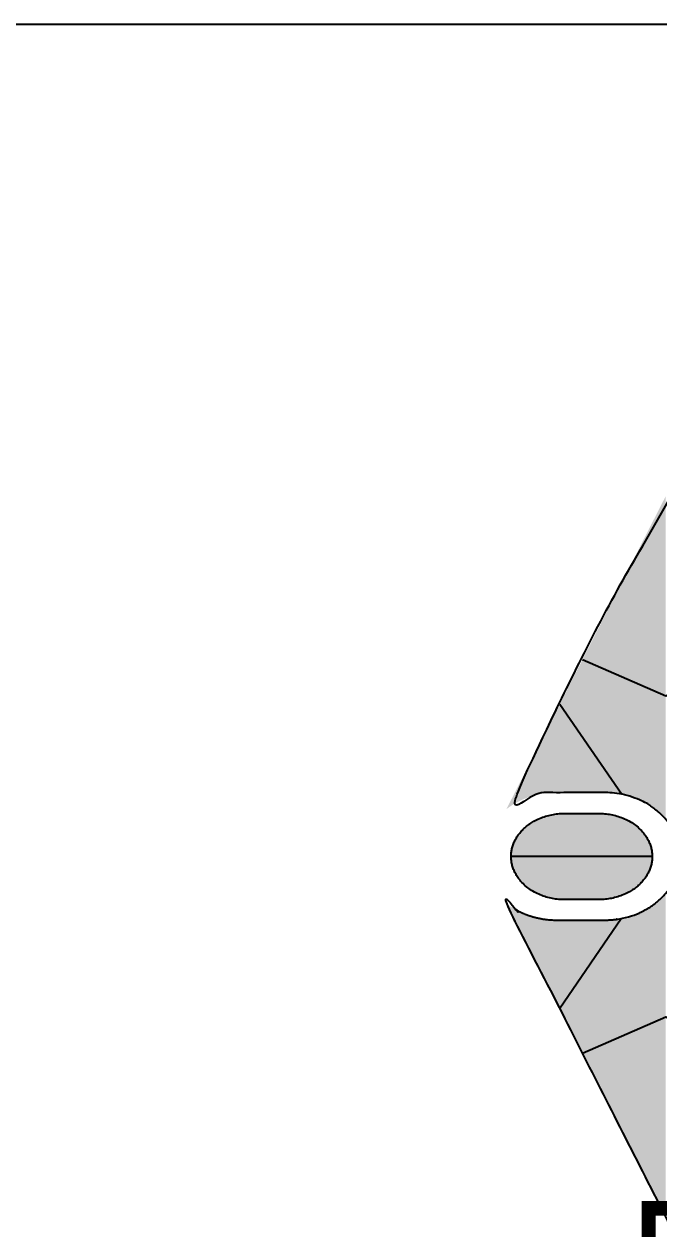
# Paper-space layout '1 of 6' of a CAD drawing. Extents: x -1122 to -42, y -199 to 1768.
# Drawn here: x -454 to -357.4, y 1533.4 to 1716.8 of the extents above; entities that cross this region are included whole.
import ezdxf

# ---------------------------------------------------------------- set-up
doc = ezdxf.new("R2010")
doc.units = 0
doc.header["$LTSCALE"] = 5
doc.layers.get('Defpoints').update_dxf_attribs({"color": 9})
for name, color, linetype in [('CG-BORDER', 2, 'Continuous'), ('CG-LOGO', 7, 'Continuous'), ('CG-LOGO-T', 7, 'Continuous'), ('CG-NOTES', 7, 'Continuous'), ('S-2', 2, 'Continuous')]:
    doc.layers.add(name, color=color, linetype=linetype)
doc.styles.add('80', font='ARIALN.TTF', dxfattribs={"height": 10})

# ---------------------------------------------------------------- blocks, each defined once
blk = doc.blocks.new('wsborder')
at = {"layer": 'S-2'}
blk.add_lwpolyline([(1027.25, 51.5), (52.25, 51.5), (52.25, 1726.5), (1027.25, 1726.5)], close=True, dxfattribs=at)
at = {"style": '80', "flags": 1}
blk.add_attdef('PAGENUMBER', (52.25, 51.5), '', height=10, rotation=90, dxfattribs=at)
blk = doc.blocks.new('Obsidian_Logo')
at = {"true_color": 0x8f67a8}
h = blk.add_hatch(color=205, dxfattribs=at)
h.dxf.hatch_style = 1
edge = h.paths.add_edge_path()
edge.add_spline(control_points=[(-65.57, 50.12), (-71.32, 38.83), (-77.07, 27.53)], knot_values=[1.467217, 1.467217, 1.467217, 1.745145, 1.745145, 1.745145], weights=[1, 1, 1], degree=2, periodic=0)
edge.add_line((-77.07, 27.53), (-65.57, 22.49))
edge.add_line((-65.57, 22.49), (-65.57, 50.12))
at = {"true_color": 0x7f5798}
h = blk.add_hatch(color=205, dxfattribs=at)
h.dxf.hatch_style = 1
edge = h.paths.add_edge_path()
edge.add_line((-65.57, 22.49), (-77.07, 27.53))
edge.add_spline(control_points=[(-77.07, 27.53), (-78.65, 24.44), (-80.22, 21.34)], knot_values=[1.745145, 1.745145, 1.745145, 1.821297, 1.821297, 1.821297], weights=[1, 1, 1], degree=2, periodic=0)
edge.add_line((-80.22, 21.34), (-71.63, 8.88))
edge.add_spline(control_points=[(-71.63, 8.88), (-67.84, 8.12), (-65.57, 5.42)], knot_values=[3.985408, 3.985408, 3.985408, 4.681481, 4.681481, 4.681481], weights=[0.922552, 0.833463, 0.859403], degree=2, periodic=0)
edge.add_line((-65.57, 5.42), (-65.57, 22.49))
at = {"true_color": 0x724e88}
h = blk.add_hatch(color=195, dxfattribs=at)
h.dxf.hatch_style = 1
edge = h.paths.add_edge_path()
edge.add_spline(control_points=[(-80.22, 21.34), (-83.92, 14.08), (-87.61, 6.82)], knot_values=[1.821297, 1.821297, 1.821297, 2, 2, 2], weights=[1, 1, 1], degree=2, periodic=0)
edge.add_spline(control_points=[(-87.61, 6.82), (-84.64, 9.12), (-80.63, 9.12)], knot_values=[2, 2, 2, 2.739113, 2.739113, 2.739113], weights=[1, 0.932488, 1], degree=2, periodic=0)
edge.add_spline(control_points=[(-80.63, 9.12), (-77.32, 9.12), (-74.01, 9.12)], knot_values=[2.739113, 2.739113, 2.739113, 3.739113, 3.739113, 3.739113], weights=[1, 1, 1], degree=2, periodic=0)
edge.add_spline(control_points=[(-74.01, 9.12), (-72.81, 9.12), (-71.63, 8.88)], knot_values=[3.739113, 3.739113, 3.739113, 3.985408, 3.985408, 3.985408], weights=[1, 0.954075, 0.922552], degree=2, periodic=0)
edge.add_line((-71.63, 8.88), (-80.22, 21.34))
h = blk.add_hatch(color=195, dxfattribs=at)
h.dxf.hatch_style = 1
edge = h.paths.add_edge_path()
edge.add_spline(control_points=[(-67.43, 0.29), (-67.47, 6.23), (-74.85, 6.23)], knot_values=[6.717405, 6.717405, 6.717405, 8.283185, 8.283185, 8.283185], weights=[0.998135, 0.708042, 1], degree=2, periodic=0)
edge.add_spline(control_points=[(-74.85, 6.23), (-77.2, 6.23), (-79.54, 6.23)], knot_values=[0, 0, 0, 1, 1, 1], weights=[1, 1, 1], degree=2, periodic=0)
edge.add_spline(control_points=[(-79.54, 6.23), (-86.93, 6.23), (-86.96, 0.29)], knot_values=[1, 1, 1, 2.56578, 2.56578, 2.56578], weights=[1, 0.708042, 0.998135], degree=2, periodic=0)
edge.add_line((-86.96, 0.29), (-67.43, 0.29))
at = {"true_color": 0x644578}
h = blk.add_hatch(color=197, dxfattribs=at)
h.dxf.hatch_style = 1
edge = h.paths.add_edge_path()
edge.add_spline(control_points=[(-74.85, -5.7), (-67.43, -5.7), (-67.43, 0.27), (-67.43, 0.28), (-67.43, 0.29)], knot_values=[5.141593, 5.141593, 5.141593, 6.712389, 6.712389, 6.717405, 6.717405, 6.717405], weights=[1, 0.707107, 1, 0.999065, 0.998135], degree=2, periodic=0)
edge.add_line((-67.43, 0.29), (-86.96, 0.29))
edge.add_spline(control_points=[(-86.96, 0.29), (-86.96, 0.28), (-86.96, 0.27), (-86.96, -5.7), (-79.54, -5.7)], knot_values=[2.56578, 2.56578, 2.56578, 2.570796, 2.570796, 4.141593, 4.141593, 4.141593], weights=[0.998135, 0.999065, 1, 0.707107, 1], degree=2, periodic=0)
edge.add_spline(control_points=[(-79.54, -5.7), (-77.2, -5.7), (-74.85, -5.7)], knot_values=[4.141593, 4.141593, 4.141593, 5.141593, 5.141593, 5.141593], weights=[1, 1, 1], degree=2, periodic=0)
at = {"true_color": 0x704082}
h = blk.add_hatch(color=207, dxfattribs=at)
h.dxf.hatch_style = 1
edge = h.paths.add_edge_path()
edge.add_spline(control_points=[(-65.57, -4.84), (-67.86, -7.57), (-71.71, -8.31)], knot_values=[5.938338, 5.938338, 5.938338, 6.641817, 6.641817, 6.641817], weights=[0.859403, 0.833187, 0.924461], degree=2, periodic=0)
edge.add_line((-71.71, -8.31), (-80.23, -20.74))
edge.add_spline(control_points=[(-80.23, -20.74), (-78.65, -23.84), (-77.07, -26.95)], knot_values=[8.798462, 8.798462, 8.798462, 8.874894, 8.874894, 8.874894], weights=[1, 1, 1], degree=2, periodic=0)
edge.add_line((-77.07, -26.95), (-65.57, -21.91))
edge.add_line((-65.57, -21.91), (-65.57, -4.84))
at = {"true_color": 0x644578}
h = blk.add_hatch(color=197, dxfattribs=at)
h.dxf.hatch_style = 1
edge = h.paths.add_edge_path()
edge.add_spline(control_points=[(-71.71, -8.31), (-72.84, -8.53), (-74.01, -8.53)], knot_values=[6.641817, 6.641817, 6.641817, 6.880706, 6.880706, 6.880706], weights=[0.924461, 0.955456, 1], degree=2, periodic=0)
edge.add_spline(control_points=[(-74.01, -8.53), (-77.32, -8.53), (-80.63, -8.53)], knot_values=[6.880706, 6.880706, 6.880706, 7.880706, 7.880706, 7.880706], weights=[1, 1, 1], degree=2, periodic=0)
edge.add_spline(control_points=[(-80.63, -8.53), (-84.64, -8.53), (-87.61, -6.23)], knot_values=[7.880706, 7.880706, 7.880706, 8.619819, 8.619819, 8.619819], weights=[1, 0.932488, 1], degree=2, periodic=0)
edge.add_spline(control_points=[(-87.61, -6.23), (-87.03, -7.38), (-86.44, -8.53)], knot_values=[8.619819, 8.619819, 8.619819, 8.648177, 8.648177, 8.648177], weights=[1, 1, 1], degree=2, periodic=0)
edge.add_spline(control_points=[(-86.44, -8.53), (-83.34, -14.64), (-80.23, -20.74)], knot_values=[8.648177, 8.648177, 8.648177, 8.798462, 8.798462, 8.798462], weights=[1, 1, 1], degree=2, periodic=0)
edge.add_line((-80.23, -20.74), (-71.71, -8.31))
at = {"true_color": 0x5200a3}
h = blk.add_hatch(color=194, dxfattribs=at)
h.dxf.hatch_style = 1
edge = h.paths.add_edge_path()
edge.add_line((-65.57, -21.91), (-77.07, -26.95))
edge.add_spline(control_points=[(-77.07, -26.95), (-71.32, -38.24), (-65.57, -49.54)], knot_values=[8.874894, 8.874894, 8.874894, 9.153062, 9.153062, 9.153062], weights=[1, 1, 1], degree=2, periodic=0)
edge.add_line((-65.57, -49.54), (-65.57, -21.91))
at = {"layer": 'Defpoints', "color": 2}
for p, q in [((-80.22, 21.34), (-71.63, 8.88)), ((-67.43, 0.29), (-86.96, 0.29)), ((-80.23, -20.74), (-71.71, -8.31)), ((-86.65, -8.53), (-86.44, -8.53))]:
    blk.add_line(p, q, dxfattribs=at)
at = {"layer": 'Defpoints', "color": 2, "flags": 128}
for points in [[(-77.07, 27.53), (-65.57, 22.49), (-20.67, 43.79), (24.22, 22.02), (49.18, 34.27)], [(-77.07, -26.95), (-65.57, -21.91), (-20.67, -43.2), (21.54, -22.73)]]:
    blk.add_lwpolyline(points, dxfattribs=at)
at = {"layer": 'Defpoints', "color": 2}
for points, weights, knots in [([(95.85, 7.94), (24.8, 48.02), (-46.24, 88.1), (-66.93, 47.46), (-87.61, 6.82), (-84.64, 9.12), (-80.63, 9.12), (-77.32, 9.12), (-74.01, 9.12), (-63.64, 9.12), (-63.64, 0.29), (-63.64, -8.53), (-74.01, -8.53), (-77.32, -8.53), (-80.63, -8.53), (-84.64, -8.53), (-87.61, -6.23), (-66.95, -46.84), (-46.28, -87.45), (23.87, -47.91), (94.03, -8.37), (86.16, -1.35), (78.28, 5.67), (78.28, -1.43), (78.28, -8.53), (76.53, -8.53), (74.78, -8.53), (74.78, 0.29), (74.78, 9.12), (77.31, 9.12), (79.84, 9.12), (87.84, 1.98), (95.85, -5.16), (95.85, 1.39), (95.85, 7.94)], [1, 1, 1, 1, 1, 0.932487561189, 1, 1, 1, 0.707106781187, 1, 0.707106781187, 1, 1, 1, 0.932487561189, 1, 1, 1, 1, 1, 1, 1, 1, 1, 1, 1, 1, 1, 1, 1, 1, 1, 1, 1], [0, 0, 0, 1, 1, 2, 2, 2.739113, 2.739113, 3.739113, 3.739113, 5.30991, 5.30991, 6.880706, 6.880706, 7.880706, 7.880706, 8.619819, 8.619819, 9.619819, 9.619819, 10.619819, 10.619819, 11.619819, 11.619819, 12.619819, 12.619819, 13.619819, 13.619819, 14.619819, 14.619819, 15.619819, 15.619819, 16.619819, 16.619819, 17.619819, 17.619819, 17.619819]), ([(-74.85, 6.23), (-77.2, 6.23), (-79.54, 6.23), (-86.96, 6.23), (-86.96, 0.27), (-86.96, -5.7), (-79.54, -5.7), (-77.2, -5.7), (-74.85, -5.7), (-67.43, -5.7), (-67.43, 0.27), (-67.43, 6.23), (-74.85, 6.23)], [1, 1, 1, 0.707106781187, 1, 0.707106781187, 1, 1, 1, 0.707106781187, 1, 0.707106781187, 1], [0, 0, 0, 1, 1, 2.570796, 2.570796, 4.141593, 4.141593, 5.141593, 5.141593, 6.712389, 6.712389, 8.283185, 8.283185, 8.283185])]:
    blk.add_rational_spline(points, weights, degree=2, knots=knots, dxfattribs=at)
blk = doc.blocks.new('Obsidian')
at = {"layer": 'CG-LOGO', "xscale": 1.1, "yscale": 1.1, "zscale": 1.1}
blk.add_blockref('Obsidian_Logo', (-189.66, -127), dxfattribs=at)
at = {"layer": 'CG-LOGO-T', "insert": (-190.96, -172.62), "char_height": 20, "width": 154.6779, "attachment_point": 5, "style": '80'}
blk.add_mtext('OBSIDIAN ENERGY LTD.', dxfattribs=at)

psp = doc.layouts.new('1 of 6')

# ---------------------------------------------------------------- block references
at = {"layer": 'CG-BORDER'}
psp.add_blockref('wsborder', (-1121.83, -9.7), dxfattribs=at)
at = {"layer": 'CG-NOTES'}
psp.add_blockref('Obsidian', (-94.58, 1716.8), dxfattribs=at)

doc.saveas('drawing.dxf')
